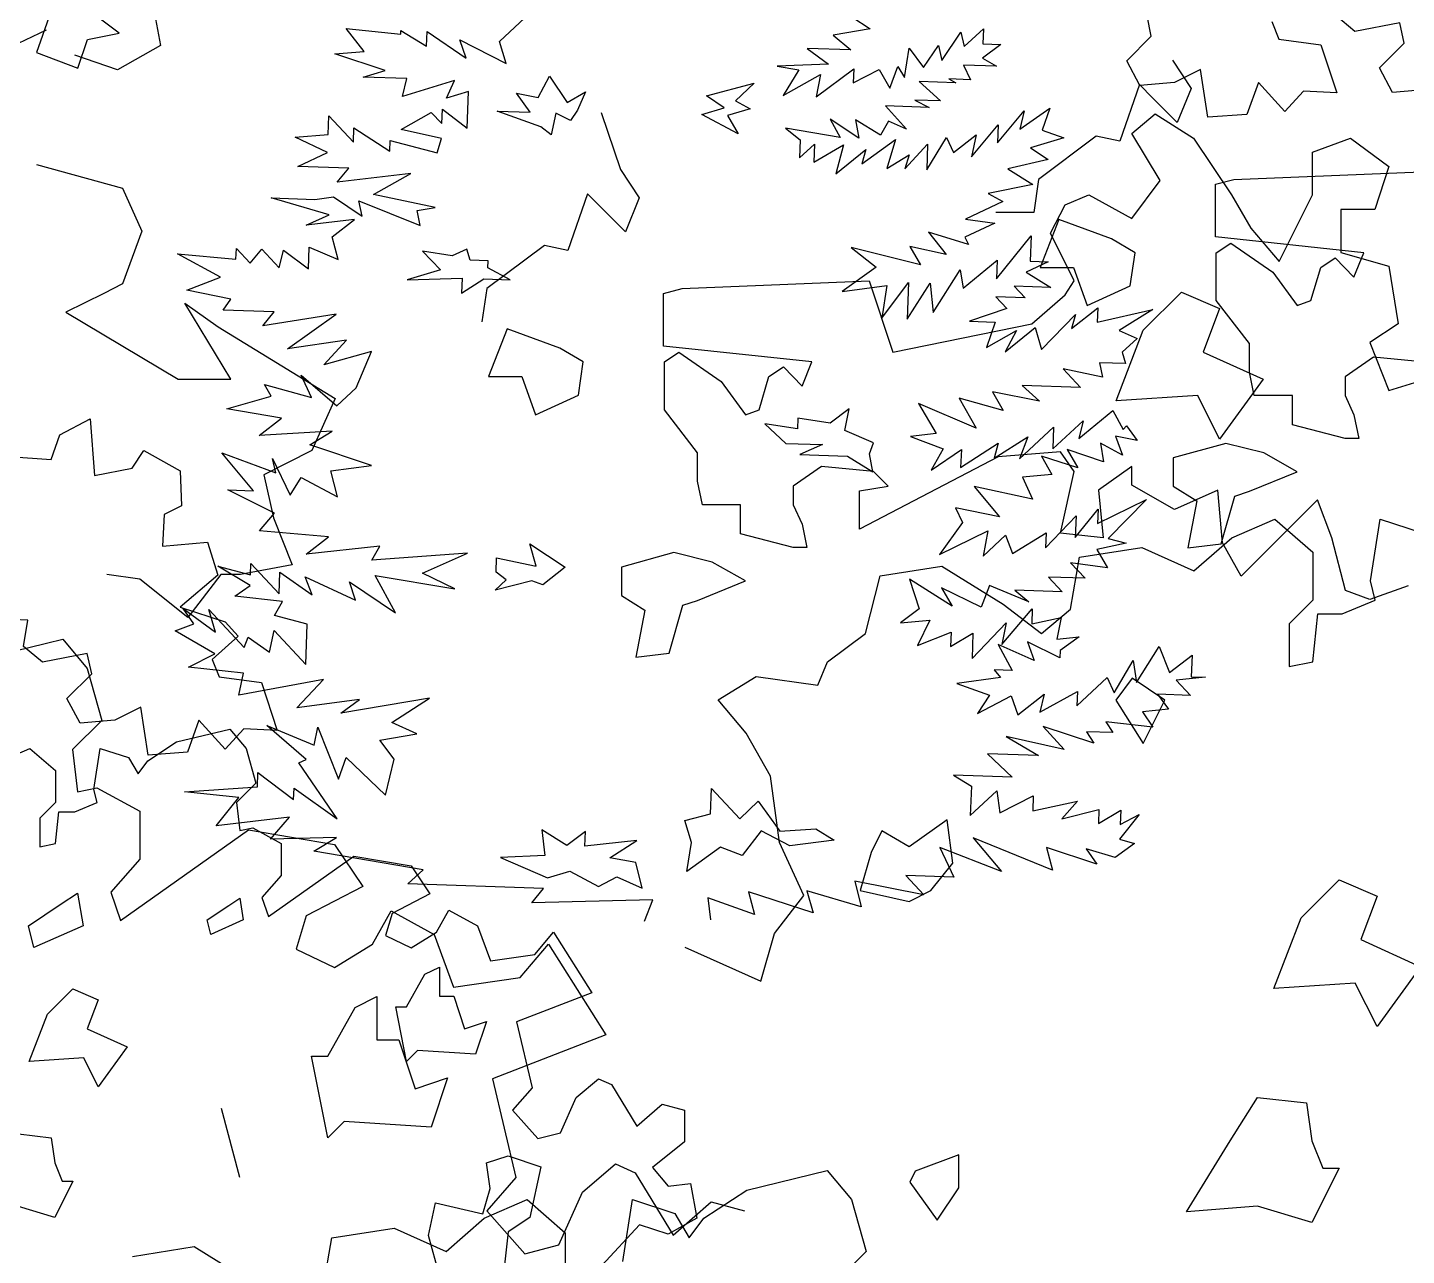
# Model space of a CAD drawing. Header units: inches. Extents: x -11 to 128, y 7 to 56.
# Drawn here: x 16.3405 to 16.7907, y 23.2056 to 23.6066 of the extents above; entities that cross this region are included whole.
import ezdxf

# ---------------------------------------------------------------- set-up
doc = ezdxf.new("R2010")
doc.units = ezdxf.units.IN
doc.header["$MEASUREMENT"] = 0
doc.layers.add('CAY', color=94, linetype='Continuous')
doc.layers.add('CAY-3', color=61, linetype='Continuous')
picture_1 = doc.add_image_def('image1.jpg', size_in_pixel=(1680, 1093))

# ---------------------------------------------------------------- blocks, each defined once
blk = doc.blocks.new('A$C76451831')
at = {"layer": 'CAY'}
for p, q in [((3573, 1752.2), (3604.2, 1765.7)), ((3604.2, 1765.7), (3631.9, 1741.6)), ((3673.8, 1720.9), (3680.9, 1765.7)), ((3680.9, 1765.7), (3711.5, 1755.7)), ((3545.3, 1728), (3573, 1752.2)), ((3455.6, 1700.3), (3462.1, 1738)), ((3462.1, 1738), (3507.5, 1745.1)), ((3507.5, 1745.1), (3545.3, 1728)), ((3631.9, 1741.6), (3631.9, 1706.7)), ((3317.1, 1724.4), (3361.9, 1731.5)), ((3361.9, 1731.5), (3406.7, 1703.8)), ((3306.5, 1682.6), (3317.1, 1724.4)), ((3677.3, 1706.7), (3673.8, 1720.9)), ((3631.9, 1706.7), (3614.8, 1689.6)), ((3653.2, 1696.7), (3677.3, 1706.7)), ((3406.7, 1703.8), (3434.4, 1682.6)), ((3434.4, 1682.6), (3455.6, 1700.3)), ((3631.9, 1661.9), (3635.5, 1696.7)), ((3635.5, 1696.7), (3653.2, 1696.7)), ((3614.8, 1689.6), (3614.8, 1658.4)), ((2664.3, 1664.1), (2722.6, 1678.3)), ((2722.6, 1678.3), (2740.3, 1657)), ((3278.8, 1661.9), (3306.5, 1682.6)), ((2740.3, 1657), (2750.9, 1619.3)), ((3271.7, 1644.8), (3278.8, 1661.9)), ((3614.8, 1658.4), (3631.9, 1661.9)), ((3199.2, 1634.2), (3226.9, 1651.3)), ((3226.9, 1651.3), (3271.7, 1644.8)), ((3219.8, 1610), (3199.2, 1634.2)), ((2750.9, 1619.3), (2729.7, 1598.1)), ((3237.5, 1578.7), (3219.8, 1610)), ((2729.7, 1598.1), (2733.2, 1567.4)), ((3244, 1530.4), (3237.5, 1578.7)), ((2733.2, 1567.4), (2747.4, 1570.3)), ((2747.4, 1570.3), (2778.6, 1553.2)), ((2778.6, 1553.2), (2778.6, 1518.4)), ((2764.5, 1473.6), (2857.6, 1539.7)), ((2857.6, 1539.7), (2920.1, 1529)), ((2920.1, 1529), (2940.8, 1498.4)), ((3261.7, 1492), (3244, 1530.4)), ((2778.6, 1518.4), (2757.4, 1494.2)), ((2940.8, 1498.4), (2899.5, 1477.1)), ((2757.4, 1494.2), (2764.5, 1473.6)), ((3240.4, 1464.3), (3261.7, 1492)), ((2899.5, 1477.1), (2892.4, 1452.9)), ((2947.9, 1456.5), (2961.4, 1480.7)), ((2961.4, 1480.7), (2992.7, 1463.6)), ((2920.1, 1439.4), (2947.9, 1456.5)), ((2992.7, 1463.6), (3006.8, 1425.2)), ((3055.2, 1432.3), (3075.8, 1456.5)), ((3075.8, 1456.5), (3117.7, 1390.4)), ((3230.4, 1429.5), (3240.4, 1464.3)), ((2892.4, 1452.9), (2920.1, 1439.4)), ((3175, 1454.3), (3230.4, 1429.5)), ((3006.8, 1425.2), (3055.2, 1432.3)), ((3117.7, 1390.4), (3035.1, 1358.6)), ((3035.1, 1358.6), (3052.2, 1286.6)), ((3052.2, 1286.6), (3031, 1262.4)), ((5037.8, 675), (5044.9, 637.2)), ((5291.5, 640.2), (5313.5, 660.7)), ((5547.7, 658), (5561, 649.3)), ((4917.8, 627.7), (4961.8, 648.6)), ((5179.9, 649.5), (5219.6, 645.4)), ((5192.9, 632.7), (5179.9, 649.5)), ((5219.6, 645.4), (5219.7, 648.1)), ((5219.7, 648.1), (5238.4, 636.6)), ((5238.4, 636.6), (5238.7, 647.4)), ((5238.7, 647.4), (5267.1, 627.9)), ((5561, 649.3), (5534.1, 644.8)), ((5534.1, 644.8), (5546.9, 634)), ((5613.2, 626.2), (5627.1, 647)), ((5627.1, 647), (5629.4, 636.5)), ((5629.4, 636.5), (5643.5, 649.2)), ((5643.5, 649.2), (5643.1, 638.3)), ((5044.9, 637.2), (5013.6, 619.5)), ((5171.6, 631.2), (5192.9, 632.7)), ((5262.5, 641.2), (5296.4, 624.1)), ((5267.1, 627.9), (5262.5, 641.2)), ((5296.4, 624.1), (5291.5, 640.2)), ((5515.2, 635.1), (5530.7, 623.7)), ((5546.9, 634), (5515.2, 635.1)), ((5586.1, 614), (5589.5, 635.2)), ((5589.5, 635.2), (5599.9, 621.2)), ((5599.9, 621.2), (5610.9, 637.2)), ((5610.9, 637.2), (5613.2, 626.2)), ((5656.2, 637.9), (5642.7, 627.9)), ((5643.1, 638.3), (5656.2, 637.9)), ((5013.6, 619.5), (4982.4, 630.1)), ((5208.3, 619), (5171.6, 631.2)), ((5530.7, 623.7), (5493.4, 622.2)), ((5493.4, 622.2), (5509.2, 619.4)), ((5575.4, 606.2), (5581.3, 621.9)), ((5581.3, 621.9), (5586.1, 614)), ((5629, 622.9), (5634, 612.3)), ((5652.9, 622.1), (5629, 622.9)), ((5642.7, 627.9), (5652.9, 622.1)), ((5192.3, 614.2), (5208.3, 619)), ((5224, 613.1), (5192.3, 614.2)), ((5220.8, 600), (5224, 613.1)), ((5509.2, 619.4), (5497.7, 600.8)), ((5497.7, 600.8), (5525, 616.1)), ((5521.7, 599.9), (5549.1, 620.3)), ((5525, 616.1), (5521.7, 599.9)), ((5549.1, 620.3), (5548.8, 609.9)), ((5548.8, 609.9), (5567.7, 619.6)), ((5567.7, 619.6), (5575.4, 606.2)), ((5618.2, 612.9), (5623.5, 610)), ((5634, 612.3), (5618.2, 612.9)), ((5258.8, 611.8), (5220.8, 600)), ((5252.9, 598.9), (5258.8, 611.8)), ((5268.9, 603.8), (5252.9, 598.9)), ((5268, 577.1), (5268.9, 603.8)), ((5596.8, 610.9), (5612.2, 596.8)), ((5623.5, 610), (5596.8, 610.9)), ((5603.9, 592.1), (5572.2, 593.2)), ((5572.2, 593.2), (5587.5, 576.3)), ((5612.2, 596.8), (5593.6, 597.4)), ((5593.6, 597.4), (5603.9, 592.1)), ((5166.8, 572.4), (5167.3, 586)), ((5167.3, 586), (5185.2, 566.8)), ((5219.9, 576), (5241.7, 588.4)), ((5241.7, 588.4), (5249.5, 580.4)), ((5249.5, 580.4), (5249.9, 590.8)), ((5249.9, 590.8), (5268, 577.1)), ((5552.8, 569.8), (5532, 583.7)), ((5532, 583.7), (5539.2, 570.3)), ((5568.7, 572), (5550.5, 583.1)), ((5550.5, 583.1), (5552.8, 569.8)), ((5574.5, 582.2), (5568.7, 572)), ((5587.5, 576.3), (5574.5, 582.2)), ((5653.7, 566.3), (5673.1, 589.7)), ((5669.9, 576.2), (5691.8, 591.7)), ((5673.1, 589.7), (5669.9, 576.2)), ((5691.8, 591.7), (5686.2, 575.6)), ((5142.7, 570.6), (5166.8, 572.4)), ((5185.2, 566.8), (5185.5, 577.2)), ((5185.5, 577.2), (5211.7, 560.4)), ((5249.2, 569.6), (5219.9, 576)), ((5499.6, 577.1), (5510.2, 568.6)), ((5539.2, 570.3), (5499.6, 577.1)), ((5621.8, 559.3), (5638.1, 572.3)), ((5634.8, 556.1), (5654.2, 579.4)), ((5638.1, 572.3), (5634.8, 556.1)), ((5654.2, 579.4), (5653.7, 566.3)), ((5686.2, 575.6), (5701.9, 570.1)), ((5166.3, 559.3), (5142.7, 570.6)), ((5211.7, 560.4), (5212, 568.1)), ((5212, 568.1), (5246.1, 559.2)), ((5246.1, 559.2), (5249.2, 569.6)), ((5510.2, 568.6), (5509.7, 555.5)), ((5509.7, 555.5), (5520.5, 565.5)), ((5520.5, 565.5), (5520, 552.4)), ((5520, 552.4), (5541.7, 564.8)), ((5541.7, 564.8), (5536, 543.7)), ((5554.9, 551.2), (5579.5, 568.9)), ((5579.5, 568.9), (5573.3, 547.8)), ((5586.4, 547.4), (5602.9, 565.4)), ((5602.3, 546.8), (5616.7, 570.3)), ((5602.9, 565.4), (5602.3, 546.8)), ((5616.7, 570.3), (5621.8, 559.3)), ((5701.9, 570.1), (5677.6, 562.8)), ((5677.6, 562.8), (5690.5, 554.2)), ((5144.7, 549.2), (5166.3, 559.3)), ((5536, 543.7), (5557.9, 561.5)), ((5557.9, 561.5), (5554.9, 551.2)), ((5573.3, 547.8), (5589.5, 557.7)), ((5589.5, 557.7), (5586.4, 547.4)), ((5690.5, 554.2), (5661.2, 547.5)), ((5181.8, 547.9), (5144.7, 549.2)), ((5173.3, 537.8), (5181.8, 547.9)), ((5227, 544), (5173.3, 537.8)), ((5199.7, 528.7), (5227, 544)), ((5661.2, 547.5), (5679.4, 536)), ((5679.4, 536), (5647, 529.4)), ((5683.6, 539.8), (5680.1, 515.6)), ((5125.3, 526.3), (5157, 525.2)), ((5167.5, 513.9), (5125.3, 526.3)), ((5157, 525.2), (5170.6, 527)), ((5170.6, 527), (5191.5, 513.1)), ((5189.1, 524.1), (5233.8, 506.2)), ((5191.5, 513.1), (5189.1, 524.1)), ((5244.7, 519.4), (5199.7, 528.7)), ((5657.7, 523.6), (5630.5, 510.9)), ((5647, 529.4), (5657.7, 523.6)), ((5150.9, 506.4), (5167.5, 513.9)), ((5231.5, 517.1), (5244.7, 519.4)), ((5233.8, 506.2), (5231.5, 517.1)), ((5680.1, 515.6), (5652.4, 515.6)), ((5185.9, 510.6), (5150.9, 506.4)), ((5169.6, 498), (5185.9, 510.6)), ((5651.7, 507.9), (5630, 497.8)), ((5630.5, 510.9), (5651.7, 507.9)), ((5174, 481.5), (5169.6, 498)), ((5632.6, 492.3), (5603.4, 501.4)), ((5603.4, 501.4), (5616.4, 485.1)), ((5630, 497.8), (5632.6, 492.3)), ((5653, 467.5), (5678.1, 498.8)), ((5678.1, 498.8), (5677.5, 480.3)), ((5057.3, 485.6), (5099.7, 481.8)), ((5088.4, 468.6), (5057.3, 485.6)), ((5099.7, 481.8), (5100, 489.5)), ((5100, 489.5), (5110.1, 478.8)), ((5110.1, 478.8), (5118.6, 488.9)), ((5118.6, 488.9), (5131.2, 475.3)), ((5131.2, 475.3), (5134.4, 488.3)), ((5134.4, 488.3), (5152.5, 474.6)), ((5152.5, 474.6), (5153.1, 490.4)), ((5153.1, 490.4), (5174, 481.5)), ((5597.6, 477.6), (5547.3, 490.2)), ((5547.3, 490.2), (5565.4, 476)), ((5589.9, 491), (5597.6, 477.6)), ((5616.4, 485.1), (5589.9, 491)), ((5565.4, 476), (5540.7, 458.3)), ((5606.8, 442.8), (5626.5, 473.9)), ((5626.5, 473.9), (5628.7, 460.7)), ((5628.7, 460.7), (5653.5, 481.1)), ((5653.5, 481.1), (5653, 467.5)), ((5690.6, 479.8), (5674.5, 472.2)), ((5674.5, 472.2), (5692.6, 461.1)), ((5677.5, 480.3), (5690.6, 479.8)), ((5064.1, 459.1), (5088.4, 468.6)), ((5540.7, 458.3), (5573.1, 462.6)), ((5569.5, 438.7), (5589, 464.8)), ((5573.1, 462.6), (5569.5, 438.7)), ((5589, 464.8), (5588.1, 438)), ((5588.1, 438), (5604.8, 464.2)), ((5604.8, 464.2), (5606.8, 442.8)), ((5665.9, 462.1), (5673.8, 453.6)), ((5692.6, 461.1), (5665.9, 462.1)), ((5096, 452.5), (5064.1, 459.1)), ((5090.3, 444.6), (5096, 452.5)), ((5652.5, 454.4), (5660.4, 445.9)), ((5673.8, 453.6), (5652.5, 454.4)), ((5062.5, 449.6), (5086.7, 432.5)), ((5127.4, 443.3), (5090.3, 444.6)), ((5119.3, 433.1), (5127.4, 443.3)), ((5172.7, 441.7), (5119.3, 433.1)), ((5137.3, 416.6), (5172.7, 441.7)), ((5660.4, 445.9), (5633.3, 436.5)), ((5685.6, 416.1), (5710.5, 441.5)), ((5707.5, 431.2), (5726.6, 446.4)), ((5710.5, 441.5), (5707.5, 431.2)), ((5726.6, 446.4), (5726.2, 435.9)), ((5726.2, 435.9), (5766.8, 445)), ((5766.8, 445), (5742.3, 429.9)), ((5633.3, 436.5), (5651.9, 435.8)), ((5651.9, 435.8), (5645.8, 417.4)), ((5659.3, 414.3), (5681.2, 432.1)), ((5681.2, 432.1), (5685.6, 416.1)), ((5180.2, 422.8), (5137.3, 416.6)), ((5163.7, 404.8), (5180.2, 422.8)), ((5645.8, 417.4), (5667.5, 429.8)), ((5667.5, 429.8), (5659.3, 414.3)), ((5742.3, 429.9), (5755.2, 424.1)), ((5755.2, 424.1), (5744.5, 414)), ((5198.4, 414.5), (5163.7, 404.8)), ((5187.1, 388.1), (5198.4, 414.5)), ((5744.5, 414), (5746.9, 405.8)), ((5701.4, 401.9), (5714.1, 388.3)), ((5730.2, 395.9), (5701.4, 401.9)), ((5746.9, 405.8), (5727.9, 406.4)), ((5727.9, 406.4), (5730.2, 395.9)), ((5154.7, 381.1), (5147.1, 397.2)), ((5147.1, 397.2), (5173, 375)), ((5093.2, 372.8), (5125.3, 382.1)), ((5120.6, 390.5), (5154.7, 381.1)), ((5125.3, 382.1), (5120.6, 390.5)), ((5173, 375), (5187.1, 388.1)), ((5650.1, 385.1), (5657.8, 371.7)), ((5684.3, 378.5), (5650.1, 385.1)), ((5714.1, 388.3), (5671.6, 389.8)), ((5671.6, 389.8), (5684.3, 378.5)), ((5132.9, 366), (5093.2, 372.8)), ((5171.9, 380.3), (5154.8, 342.6)), ((5596.3, 376.6), (5609.2, 354.8)), ((5638.3, 358.8), (5596.3, 376.6)), ((5625.9, 380.5), (5638.3, 358.8)), ((5657.8, 371.7), (5625.9, 380.5)), ((5712.8, 351.2), (5737.6, 371.6)), ((5737.6, 371.6), (5745.2, 357.8)), ((5116.6, 353.4), (5132.9, 366)), ((5694, 343.7), (5716, 364.2)), ((5716, 364.2), (5712.8, 351.2)), ((5169.7, 356.6), (5116.6, 353.4)), ((5153.5, 346.7), (5169.7, 356.6)), ((5609.2, 354.8), (5590.5, 352.7)), ((5590.5, 352.7), (5614.2, 343.7)), ((5651.2, 337), (5675.7, 352.5)), ((5669.7, 336.4), (5694.5, 359.5)), ((5675.7, 352.5), (5669.7, 336.4)), ((5694.5, 359.5), (5694, 343.7)), ((5755.4, 349.7), (5739.6, 353)), ((5739.6, 353), (5744.6, 339.2)), ((5745.2, 357.8), (5747.6, 360.4)), ((5747.6, 360.4), (5755.4, 349.7)), ((5154.8, 342.6), (5120.1, 324.9)), ((5198.3, 331.5), (5153.5, 346.7)), ((5614.2, 343.7), (5605.5, 328.2)), ((5605.5, 328.2), (5627.4, 343.3)), ((5626.9, 330.2), (5654.2, 347.8)), ((5627.4, 343.3), (5626.9, 330.2)), ((5654.2, 347.8), (5651.2, 337)), ((5730.8, 334.2), (5704.4, 343.3)), ((5704.4, 343.3), (5712.1, 329.9)), ((5744.6, 339.2), (5728.6, 347.9)), ((5728.6, 347.9), (5730.8, 334.2)), ((5112.4, 313.2), (5089.4, 340.8)), ((5089.4, 340.8), (5128.7, 326.2)), ((5126.4, 336.8), (5139.1, 310)), ((5128.7, 326.2), (5126.4, 336.8)), ((5168.7, 327.6), (5198.3, 331.5)), ((5712.1, 329.9), (5685.6, 338.5)), ((5685.6, 338.5), (5693.3, 325.1)), ((5120.1, 324.9), (5127.1, 293.6)), ((5139.1, 310), (5147.2, 322.9)), ((5147.2, 322.9), (5173.5, 308.8)), ((5173.5, 308.8), (5168.7, 327.6)), ((5693.3, 325.1), (5672, 323.1)), ((5672, 323.1), (5679.1, 307)), ((5093.9, 313.9), (5112.4, 313.2)), ((5127.7, 296.8), (5093.9, 313.9)), ((5636.8, 316.2), (5655.1, 294.3)), ((5679.1, 307), (5636.8, 316.2)), ((5726.5, 289.5), (5762, 306.9)), ((5762, 306.9), (5734.3, 278.4)), ((5116.8, 284), (5127.7, 296.8)), ((5127.1, 293.6), (5140.7, 259.4)), ((5623.2, 300.8), (5628.2, 290.2)), ((5655.1, 294.3), (5623.2, 300.8)), ((5688.7, 271.8), (5710.9, 295)), ((5710.3, 279.2), (5726.9, 299.9)), ((5710.9, 295), (5710.3, 279.2)), ((5726.9, 299.9), (5726.5, 289.5)), ((5167, 279.6), (5116.8, 284)), ((5628.2, 290.2), (5611.5, 266.8)), ((5611.5, 266.8), (5646.6, 284.1)), ((5646.6, 284.1), (5643.2, 265.7)), ((5643.2, 265.7), (5659.6, 281)), ((5659.6, 281), (5664.6, 267.6)), ((5664.6, 267.6), (5689.1, 282.7)), ((5689.1, 282.7), (5688.7, 271.8)), ((5150.7, 267), (5167, 279.6)), ((5204.4, 272.8), (5150.7, 267)), ((5198.6, 262.6), (5204.4, 272.8)), ((5747.3, 275.2), (5725.9, 270.5)), ((5734.3, 278.4), (5747.3, 275.2)), ((5268.1, 267.9), (5198.6, 262.6)), ((5235.4, 253.2), (5268.1, 267.9)), ((5725.9, 270.5), (5733.6, 257.1)), ((5029.8, 248.8), (5005.7, 252.3)), ((5088.8, 252.3), (5064.6, 221)), ((5110, 244.4), (5086.5, 258.4)), ((5086.5, 258.4), (5110.3, 252.1)), ((5103, 252.3), (5088.8, 252.3)), ((5140.7, 259.4), (5103, 252.3)), ((5110.3, 252.1), (5110.6, 260.2)), ((5110.6, 260.2), (5131.1, 238.2)), ((5131.1, 238.2), (5131.7, 254.1)), ((5131.7, 254.1), (5155.1, 237.4)), ((5200.9, 251.6), (5259, 241.9)), ((5215.8, 224.4), (5200.9, 251.6)), ((5259, 241.9), (5235.4, 253.2)), ((5733.6, 257.1), (5706.9, 260.7)), ((5706.9, 260.7), (5717.4, 249.5)), ((5064.6, 221), (5029.8, 248.8)), ((5098.9, 236.6), (5110, 244.4)), ((5155.1, 237.4), (5150.1, 250.7)), ((5150.1, 250.7), (5186.7, 233.6)), ((5186.7, 233.6), (5182.2, 246.9)), ((5182.2, 246.9), (5215.8, 224.4)), ((5620.7, 229.3), (5589.6, 249)), ((5589.6, 249), (5596.6, 227.4)), ((5641.9, 228.5), (5613, 242.7)), ((5613, 242.7), (5620.7, 229.3)), ((5647.9, 244.2), (5641.9, 228.5)), ((5676.5, 232.3), (5647.9, 244.2)), ((5700.8, 239.6), (5666.4, 240.8)), ((5666.4, 240.8), (5676.5, 232.3)), ((5717.4, 249.5), (5690.7, 250.4)), ((5690.7, 250.4), (5700.8, 239.6)), ((5133.6, 232.7), (5098.9, 236.6)), ((5127.8, 222.5), (5133.6, 232.7)), ((5069.2, 216.4), (5061.4, 227.5)), ((5061.4, 227.5), (5084.8, 210.4)), ((5080, 226.9), (5105.7, 199.2)), ((5084.8, 210.4), (5080, 226.9)), ((5151.6, 216.2), (5127.8, 222.5)), ((5596.6, 227.4), (5583.1, 217)), ((5656.8, 201.3), (5679, 227.2)), ((5679, 227.2), (5678.7, 216.4)), ((5678.7, 216.4), (5700.1, 221.1)), ((5700.1, 221.1), (5696.9, 205.3)), ((5055.4, 211.4), (5069.2, 216.4)), ((5084.3, 194.5), (5055.4, 211.4)), ((5124.2, 195.8), (5127.5, 211.6)), ((5127.5, 211.6), (5150.6, 186.8)), ((5150.6, 186.8), (5151.6, 216.2)), ((5583.1, 217), (5604.4, 219)), ((5604.4, 219), (5595.6, 200.7)), ((5635.2, 191.1), (5660.1, 217)), ((5660.1, 217), (5656.8, 201.3)), ((5105.7, 199.2), (5108.7, 206.8)), ((5108.7, 206.8), (5124.2, 195.8)), ((5595.6, 200.7), (5620, 210.3)), ((5620, 210.3), (5619.6, 199.9)), ((5619.6, 199.9), (5635.8, 209.7)), ((5635.8, 209.7), (5635.2, 191.1)), ((5654.1, 201.4), (5664.3, 182.4)), ((5680.4, 189.6), (5654.1, 201.4)), ((5699.1, 191.6), (5675.5, 203.3)), ((5675.5, 203.3), (5680.4, 189.6)), ((5696.9, 205.3), (5713.2, 207)), ((5713.2, 207), (5699.3, 197.1)), ((5065.3, 184.8), (5084.3, 194.5)), ((5699.3, 197.1), (5699.1, 191.6)), ((5754.7, 173.8), (5771.4, 200)), ((5771.4, 200), (5778.9, 181.1)), ((5778.9, 181.1), (5795.2, 193.7)), ((5795.2, 193.7), (5794.7, 177.9)), ((5105.1, 180.6), (5065.3, 184.8)), ((5101.8, 164.4), (5105.1, 180.6)), ((5651.2, 182.9), (5656, 177.3)), ((5664.3, 182.4), (5651.2, 182.9)), ((5738.5, 166.2), (5752.5, 189.8)), ((5752.5, 189.8), (5754.7, 173.8)), ((5163.4, 175.9), (5101.8, 164.4)), ((5144.1, 155.3), (5163.4, 175.9)), ((5656, 177.3), (5624.1, 172.9)), ((5624.1, 172.9), (5647.8, 164.4)), ((5711.5, 156.8), (5733.5, 177.3)), ((5733.5, 177.3), (5738.5, 166.2)), ((5805.1, 177.5), (5783.7, 175.5)), ((5783.7, 175.5), (5794.2, 164.3)), ((5794.7, 177.9), (5805.1, 177.5)), ((5189.6, 161.4), (5144.1, 155.3)), ((5240.4, 162.3), (5176.1, 151.4)), ((5176.1, 151.4), (5189.6, 161.4)), ((5213, 144.7), (5240.4, 162.3)), ((5647.8, 164.4), (5639.2, 151.1)), ((5639.2, 151.1), (5663.7, 163.9)), ((5663.7, 163.9), (5668.6, 150.1)), ((5668.6, 150.1), (5687.7, 165.3)), ((5684.6, 152.2), (5711.8, 167.2)), ((5687.7, 165.3), (5684.6, 152.2)), ((5711.8, 167.2), (5711.5, 156.8)), ((5794.2, 164.3), (5770.2, 165.1)), ((5770.2, 165.1), (5778, 154.4)), ((5778, 154.4), (5759.3, 152.4)), ((5759.3, 152.4), (5766.7, 141.2)), ((5150.9, 117.8), (5122.3, 142.4)), ((5122.3, 142.4), (5156.7, 128.1)), ((5156.7, 128.1), (5159.4, 141.1)), ((5159.4, 141.1), (5174.4, 103.4)), ((5231.3, 136.3), (5213, 144.7)), ((5723.7, 129.6), (5686.9, 141.7)), ((5686.9, 141.7), (5702.2, 124.9)), ((5766.7, 141.2), (5732.4, 145.1)), ((5732.4, 145.1), (5737.5, 137.3)), ((5204.4, 131.8), (5231.3, 136.3)), ((5214.8, 117.9), (5204.4, 131.8)), ((5702.2, 124.9), (5659.9, 134.5)), ((5659.9, 134.5), (5683.5, 120.6)), ((5737.5, 137.3), (5718.5, 137.9)), ((5718.5, 137.9), (5723.7, 129.6)), ((5646.4, 121.9), (5664.3, 104.9)), ((5683.5, 120.6), (5646.4, 121.9)), ((5145.4, 115.3), (5150.9, 117.8)), ((5173.4, 74.4), (5145.4, 115.3)), ((5174.4, 103.4), (5180, 119.1)), ((5180, 119.1), (5208.5, 91.8)), ((5208.5, 91.8), (5214.8, 117.9)), ((5115.3, 97.8), (5115.7, 108.2)), ((5115.7, 108.2), (5141.7, 88.7)), ((5621.8, 106.4), (5634.7, 98.2)), ((5664.3, 104.9), (5621.8, 106.4)), ((5062.2, 94.2), (5115.3, 97.8)), ((5101.9, 90.1), (5062.2, 94.2)), ((5141.7, 88.7), (5142, 96.8)), ((5142, 96.8), (5173.4, 74.4)), ((5634.7, 98.2), (5633.9, 77)), ((5633.9, 77), (5653.1, 94.9)), ((5653.1, 94.9), (5655.3, 78.9)), ((5655.3, 78.9), (5679.7, 91.2)), ((5679.7, 91.2), (5679.3, 80.4)), ((5085.3, 69.4), (5101.9, 90.1)), ((5679.3, 80.4), (5711.8, 87.4)), ((5711.8, 87.4), (5700.4, 74.6)), ((5700.4, 74.6), (5727.4, 81.4)), ((5727.4, 81.4), (5727.1, 71)), ((5727.1, 71), (5743.3, 80.8)), ((5743.3, 80.8), (5742.9, 70.4)), ((5138.6, 75.7), (5085.3, 69.4)), ((5124.9, 59.8), (5138.6, 75.7)), ((5756.7, 77.6), (5742.5, 59.6)), ((5742.9, 70.4), (5756.7, 77.6)), ((5172.9, 60.9), (5124.9, 59.8)), ((5156.3, 51), (5172.9, 60.9)), ((5693.7, 37.2), (5636.1, 60.6)), ((5636.1, 60.6), (5656.5, 36.3)), ((5236, 37.4), (5156.3, 51)), ((5656.5, 36.3), (5611.8, 53.7)), ((5611.8, 53.7), (5621.9, 32)), ((5726, 41.5), (5689.3, 53.7)), ((5689.3, 53.7), (5693.7, 37.2)), ((5739.3, 46.5), (5718.3, 52.7)), ((5718.3, 52.7), (5726, 41.5)), ((5753.3, 56.5), (5739.3, 46.5)), ((5742.5, 59.6), (5753.3, 56.5)), ((5224.8, 27.3), (5236, 37.4)), ((5621.9, 32), (5587.1, 33.3)), ((5587.1, 33.3), (5600.2, 19.2)), ((5323.5, 23.9), (5224.8, 27.3)), ((5314.9, 13.3), (5323.5, 23.9)), ((5472.5, 21.4), (5476.9, 4.9)), ((5519.5, 6.1), (5472.5, 21.4)), ((5515.1, 22.2), (5519.5, 6.1)), ((5554.6, 10.4), (5515.1, 22.2)), ((5600.2, 19.2), (5549.8, 29.1)), ((5549.8, 29.1), (5554.6, 10.4)), ((5402.9, 15.7), (5314.9, 13.3)), ((5396.9, 0), (5402.9, 15.7)), ((5476.9, 4.9), (5442.9, 17)), ((5442.9, 17), (5445, 1))]:
    blk.add_line(p, q, dxfattribs=at)
for points in [[(3524.3, 1634.1), (3500.5, 1649.9), (3488.6, 1634.1), (3508.4, 1602.4)], [(3369.9, 1515.3), (3365.9, 1547), (3338.2, 1527.2), (3318.4, 1539), (3310.5, 1523.2), (3302.6, 1495.5), (3338.2, 1487.6), (3354, 1495.5)], [(3623.3, 1475.7), (3651, 1503.4), (3678.7, 1491.5), (3666.8, 1459.8), (3710.3, 1440), (3678.7, 1396.5), (3662.8, 1428.1), (3603.5, 1424.2)], [(2721.4, 1485.8), (2733.3, 1493.7), (2737.3, 1469.9), (2701.6, 1454.1), (2697.7, 1469.9)], [(2935.2, 1410.5), (2951, 1418.5), (2951, 1386.8), (2966.9, 1386.8), (2978.8, 1351.1), (3002.5, 1359.1), (2990.6, 1323.4), (2927.3, 1327.4), (2915.4, 1315.5), (2903.5, 1374.9), (2915.4, 1374.9)], [(3571.8, 1313.3), (3591.6, 1345), (3627.2, 1341), (3631.2, 1313.3), (3639.1, 1293.5), (3651, 1293.5), (3631.2, 1253.9), (3591.6, 1265.8), (3540.1, 1261.8)], [(3342.6, 1291.2), (3338.7, 1283.3), (3358.5, 1255.6), (3374.3, 1279.3), (3374.3, 1303.1)], [(4975.5, 671.4), (4963.7, 657.6), (4954.7, 632), (4984.6, 620.6), (4991.7, 641.5), (5014.8, 646.2), (4996.4, 660)], [(5321.5, 577.9), (5289.7, 589.5), (5313.7, 588.6), (5303.8, 602.6), (5319.5, 599.3), (5327.8, 614.9), (5340.7, 595.8), (5354.1, 603.5), (5348.2, 590.1), (5343, 582.6), (5332.3, 588), (5329, 572.2)], [(5441.9, 600.5), (5476.7, 609.7), (5463.1, 597), (5473.8, 591.2), (5457.3, 586.3), (5465, 572.9), (5438.7, 587), (5454.8, 591.9)], [(5270.1, 480.9), (5267.7, 489.1), (5257.1, 484.1), (5235.4, 487.5), (5248.5, 473.9), (5224.3, 466.6), (5264.2, 467.9), (5263.8, 457.1), (5280, 467.4), (5299.1, 466.7), (5283, 475.4), (5283.2, 480.4)], [(5560.6, 340.2), (5563.6, 348.2), (5542.6, 357.1), (5545.9, 372.9), (5532, 362.5), (5508.5, 366), (5508.2, 358.3), (5484.4, 361.9), (5499.7, 347.7), (5526.4, 346.8), (5509.9, 339.7), (5544.7, 338.5), (5562.9, 327)], [(5288.9, 254), (5289.3, 264.4), (5318.1, 258.4), (5313.6, 274.5), (5339.3, 257.7), (5323, 244.7), (5315, 247.7), (5288.4, 240.9), (5296.4, 248.3)], [(5431.1, 57.3), (5426.2, 73.3), (5445, 78.1), (5445.6, 96.7), (5466.2, 74.6), (5479.7, 87.3), (5495.3, 65.5), (5521.6, 67.3), (5535, 59.1), (5502.6, 54.8), (5481.7, 65.9), (5467.9, 47.8), (5452.3, 53.8), (5427.7, 36.1)], [(5395.1, 24.1), (5390.7, 42.8), (5371.8, 46.2), (5391.3, 58.7), (5353.5, 54.6), (5353.9, 65.4), (5340.4, 55), (5322.2, 66.5), (5324.3, 47.9), (5292.1, 46.3), (5326.4, 31.5), (5342.5, 36.4), (5363.4, 25.2), (5376.8, 32.4)]]:
    blk.add_lwpolyline(points, close=True, dxfattribs=at)
at = {"layer": 'CAY-3'}
for p, q in [((3100.6, 1276), (3124.7, 1296.6)), ((3124.7, 1296.6), (3138.9, 1290.1)), ((3138.9, 1290.1), (3166.6, 1244.7)), ((3220.2, 1277.6), (3278.5, 1291.8)), ((3278.5, 1291.8), (3296.2, 1270.6)), ((3083.5, 1237.6), (3100.6, 1276)), ((3188.9, 1257), (3220.2, 1277.6)), ((3029.1, 1257), (3060.4, 1270.6)), ((3060.4, 1270.6), (3088.1, 1246.4)), ((3130, 1225.7), (3137, 1270.6)), ((3137, 1270.6), (3167.7, 1260.5)), ((3166.6, 1244.7), (3194.3, 1268.9)), ((3194.3, 1268.9), (3218.5, 1262.4)), ((3296.2, 1270.6), (3306.9, 1232.8)), ((3001.4, 1232.8), (3029.1, 1257)), ((3031, 1262.4), (3058.7, 1231.2)), ((3167.7, 1260.5), (3178.3, 1242.8)), ((3178.3, 1242.8), (3188.9, 1257)), ((2918.3, 1242.8), (2963.7, 1249.9)), ((2963.7, 1249.9), (3001.4, 1232.8)), ((3088.1, 1246.4), (3088.1, 1211.6)), ((2773.2, 1229.3), (2818.1, 1236.4)), ((2818.1, 1236.4), (2862.9, 1208.6)), ((2911.8, 1205.1), (2918.3, 1242.8)), ((3058.7, 1231.2), (3083.5, 1237.6)), ((3306.9, 1232.8), (3285.6, 1211.6)), ((6577.4, 899), (6564.2, 949.2)), ((5780.9, 626.5), (5794.5, 605.9)), ((5756.9, 608.7), (5742.6, 567.5)), ((5766.8, 598.8), (5756.9, 608.7)), ((5794.5, 605.9), (5784.5, 581.1)), ((5784.5, 581.1), (5766.8, 598.8)), ((5725.5, 571.1), (5683.6, 539.8)), ((5742.6, 567.5), (5725.5, 571.1)), ((4954.6, 550.5), (5017.1, 533.4)), ((5825.7, 539.8), (5961.9, 545.3)), ((5017.1, 533.4), (5031.3, 502.1)), ((5812.2, 536.3), (5825.7, 539.8)), ((5812.2, 497.9), (5812.2, 536.3)), ((86.7, 510.8), (100.8, 469.5)), ((472.7, 495.7), (489.8, 509.9)), ((489.8, 509.9), (517.5, 492.2)), ((5031.3, 502.1), (5017.1, 463.8)), ((493.3, 461.5), (472.7, 495.7)), ((517.5, 492.2), (545.2, 450.9)), ((604.1, 482.1), (631.9, 492.2)), ((631.9, 492.2), (659.6, 471.5)), ((5920.1, 486.4), (5812.2, 497.9)), ((5812.8, 486.4), (5823.4, 493.4)), ((5823.4, 493.4), (5854, 472.2)), ((604.1, 450.9), (604.1, 482.1)), ((5812.8, 451.6), (5812.8, 486.4)), ((5888.8, 475.7), (5899.4, 482.8)), ((5899.4, 482.8), (5913, 468.7)), ((5913, 468.7), (5920.1, 486.4)), ((659.6, 471.5), (649.5, 440.3)), ((5854, 472.2), (5871.7, 448)), ((5881.7, 451.6), (5888.8, 475.7)), ((100.8, 469.5), (114.4, 448.9)), ((472.7, 433.8), (493.3, 461.5)), ((5017.1, 463.8), (5003.6, 456.7)), ((76.8, 451.7), (62.5, 410.5)), ((86.7, 441.8), (76.8, 451.7)), ((5003.6, 456.7), (4975.9, 443.1)), ((5836.9, 420.3), (5812.8, 451.6)), ((5871.7, 448), (5881.7, 451.6)), ((104.4, 424.1), (86.7, 441.8)), ((114.4, 448.9), (104.4, 424.1)), ((413.7, 423.2), (424.3, 443.8)), ((424.3, 443.8), (441.4, 450.9)), ((441.4, 450.9), (472.7, 433.8)), ((545.2, 450.9), (559.3, 426.7)), ((580, 402.5), (604.1, 450.9)), ((4975.9, 443.1), (5057.6, 394.5)), ((5095.9, 394.5), (5062.5, 449.6)), ((624.8, 440.3), (624.8, 409)), ((649.5, 440.3), (624.8, 440.3)), ((5086.7, 432.5), (5171.9, 380.3)), ((430.8, 388.4), (413.7, 423.2)), ((559.3, 426.7), (580, 402.5)), ((45.4, 414.1), (3.5, 382.8)), ((62.5, 410.5), (45.4, 414.1)), ((5836.9, 399.6), (5836.9, 420.3)), ((624.8, 409), (659.6, 399)), ((5927.1, 410.3), (5906.5, 396.1)), ((5964.9, 406.7), (5927.1, 410.3)), ((659.6, 399), (666.6, 357.1)), ((5057.6, 394.5), (5095.9, 394.5)), ((5840.5, 382.5), (5836.9, 399.6)), ((5906.5, 396.1), (5906.5, 382.5)), ((3.5, 382.8), (0, 358.6)), ((132.1, 379.3), (145.6, 382.8)), ((145.6, 382.8), (281.8, 388.3)), ((281.8, 388.3), (298.9, 336.4)), ((424.3, 378.3), (430.8, 388.4)), ((5868.2, 382.5), (5840.5, 382.5)), ((5868.2, 361.3), (5868.2, 382.5)), ((5906.5, 382.5), (5913, 368.4)), ((132.1, 340.9), (132.1, 379.3)), ((400.1, 357.1), (424.3, 378.3)), ((5906.5, 351.3), (5868.2, 361.3)), ((5913, 368.4), (5916.5, 351.3)), ((298.9, 336.4), (400.1, 357.1)), ((666.6, 357.1), (646, 343.5)), ((5916.5, 351.3), (5906.5, 351.3)), ((646, 343.5), (659.6, 308.7)), ((240, 329.4), (132.1, 340.9)), ((132.7, 329.4), (143.3, 336.4)), ((143.3, 336.4), (173.9, 315.2)), ((132.7, 294.5), (132.7, 329.4)), ((208.7, 318.7), (219.3, 325.8)), ((219.3, 325.8), (232.9, 311.7)), ((232.9, 311.7), (240, 329.4)), ((173.9, 315.2), (191.6, 291)), ((201.6, 294.5), (208.7, 318.7)), ((659.6, 308.7), (694.4, 319.3)), ((156.8, 263.3), (132.7, 294.5)), ((191.6, 291), (201.6, 294.5)), ((156.8, 242.6), (156.8, 263.3)), ((420.8, 263.9), (375.4, 260.4)), ((430.8, 249.7), (420.8, 263.9)), ((247, 253.3), (226.4, 239.1)), ((284.8, 249.7), (247, 253.3)), ((375.4, 260.4), (274.7, 207.8)), ((472.7, 253.3), (448.5, 236.2)), ((472.7, 239.7), (472.7, 253.3)), ((160.4, 225.5), (156.8, 242.6)), ((295.4, 239.1), (284.8, 249.7)), ((420.8, 204.9), (430.8, 249.7)), ((226.4, 239.1), (226.4, 225.5)), ((274.7, 235.6), (295.4, 239.1)), ((274.7, 207.8), (274.7, 235.6)), ((448.5, 236.2), (452, 201.4)), ((503.9, 222), (472.7, 239.7)), ((535.2, 236.2), (503.9, 222)), ((538.7, 197.8), (535.2, 236.2)), ((188.1, 225.5), (160.4, 225.5)), ((188.1, 204.3), (188.1, 225.5)), ((226.4, 225.5), (232.9, 211.4)), ((607.7, 229.1), (583.5, 204.9)), ((618.3, 201.4), (607.7, 229.1)), ((232.9, 211.4), (236.4, 194.3)), ((226.4, 194.3), (188.1, 204.3)), ((452, 201.4), (420.8, 204.9)), ((583.5, 204.9), (552.3, 173.6)), ((628.3, 163), (618.3, 201.4)), ((236.4, 194.3), (226.4, 194.3)), ((552.3, 173.6), (538.7, 197.8)), ((646, 156.5), (628.3, 163)), ((673.7, 166.6), (646, 156.5))]:
    blk.add_line(p, q, dxfattribs=at)
for points in [[(6404, 1202.1), (6424.8, 1211.2), (6443.3, 1195.1), (6443.3, 1171.9), (6431.9, 1160.5), (6431.9, 1139.6), (6443.3, 1142), (6445.7, 1165.2), (6457.5, 1165.2), (6473.6, 1171.9), (6471.2, 1181.3), (6475.9, 1211.2), (6496.4, 1204.5), (6503.5, 1192.7), (6510.5, 1202.1), (6531.4, 1215.9), (6570.3, 1225.3), (6582.1, 1211.2), (6589.1, 1186), (6575, 1171.9), (6577.4, 1151.4), (6586.8, 1153.4), (6607.6, 1142), (6607.6, 1118.8), (6593.5, 1102.7), (6598.2, 1088.9), (6660.3, 1132.9), (6702, 1125.9), (6715.7, 1105.4), (6688.2, 1091.2), (6683.5, 1075.1), (6702, 1066.1), (6720.4, 1077.5), (6729.5, 1093.6), (6750.3, 1082.2), (6759.7, 1056.6), (6792, 1061.4), (6805.7, 1077.5), (6833.6, 1033.4), (6778.6, 1012.2), (6790, 964.2), (6775.9, 948.1), (6794.3, 927.3), (6810.8, 931.6), (6822.2, 957.2), (6838.4, 970.9), (6847.8, 966.6), (6866.3, 936.3), (6884.7, 952.4), (6900.9, 948.1), (6900.9, 924.9), (6877.7, 906.4), (6889.1, 892.7), (6905.2, 894.6), (6909.9, 869.5), (6889.1, 857.7), (6868.2, 864.7), (6840.7, 834.9)], [(5966.4, 605.1), (5941.1, 603), (5931.6, 621), (5949.5, 638.9), (5946.3, 653.7), (5913.6, 647.3), (5899.9, 658.9), (5903.1, 677.9), (5881, 679), (5863, 702.2), (5825.1, 694.8), (5826.1, 720.1), (5812.4, 733.8), (5790.2, 731.7), (5792.4, 712.7), (5750.2, 714.8), (5741.7, 686.3), (5719.6, 668.4)], [(574.5, 577), (579.7, 564.3), (610.3, 560.1), (621.9, 525.3), (597.7, 526.3), (584, 511.6), (565, 532.7), (556.5, 509.5), (528.1, 507.4), (522.8, 542.2), (503.8, 532.7), (478.5, 530.6), (469, 548.5), (486.9, 566.4), (483.8, 581.2)], [(4934.6, 338.2), (4965.2, 336), (4971.6, 354), (4993.7, 365.6), (4996.9, 324.4), (5024.3, 329.7), (5032.7, 342.4), (5059.1, 327.6), (5060.2, 302.3), (5047.5, 296), (5046.4, 272.8), (5079.1, 275.9), (5086.5, 251.7), (5059.1, 228.5), (5091.8, 217.9), (5101.3, 207.4), (5082.3, 190.5), (5087.6, 177.8), (5118.2, 173.6), (5129.8, 138.8), (5105.5, 139.9), (5091.8, 125.1), (5072.8, 146.2), (5064.4, 123), (5035.9, 120.9), (5030.6, 155.7), (5011.6, 146.2), (4986.3, 144.1), (4976.8, 162), (4994.8, 179.9), (4991.6, 194.7), (4958.9, 188.4), (4945.2, 200), (4948.4, 219), (4926.2, 220)]]:
    blk.add_lwpolyline(points, dxfattribs=at)
for points in [[(6569.5, 1097), (6577.4, 1102.3), (6580, 1086.5), (6556.3, 1075.9), (6553.6, 1086.5)], [(6712, 1046.9), (6722.6, 1052.1), (6722.6, 1031), (6733.1, 1031), (6741, 1007.2), (6756.9, 1012.5), (6748.9, 988.8), (6706.7, 991.4), (6698.8, 983.5), (6690.9, 1023.1), (6698.8, 1023.1)], [(6437.5, 1017.8), (6456, 1036.3), (6474.5, 1028.4), (6466.5, 1007.2), (6495.6, 994), (6474.5, 965), (6463.9, 986.1), (6424.3, 983.5)], [(6403.2, 909.6), (6416.4, 930.7), (6440.2, 928), (6442.8, 909.6), (6448.1, 896.4), (6456, 896.4), (6442.8, 870), (6416.4, 877.9), (6382.1, 875.2)], [(6714.6, 856.8), (6719.9, 880.5), (6754.2, 872.6), (6759.5, 891.1), (6756.9, 909.6), (6772.7, 914.8), (6796.5, 906.9), (6788.5, 870), (6772.7, 859.4), (6770.1, 835.6), (6756.9, 827.7), (6722.6, 827.7)], [(5736.7, 496.4), (5698.4, 510.5), (5684.8, 475.7), (5709, 475.7), (5719, 448), (5750.3, 462.2), (5753.8, 486.4)], [(481.1, 352.5), (508.8, 380.2), (536.5, 368.3), (524.6, 336.6), (568.2, 316.8), (536.5, 273.3), (520.7, 305), (461.3, 301)], [(56.6, 339.4), (18.3, 353.5), (4.7, 318.7), (28.9, 318.7), (38.9, 291), (70.2, 305.2), (73.7, 329.4)], [(5847.5, 340.7), (5819.8, 347.7), (5781.5, 337.1), (5781.5, 316.5), (5798.6, 305.9), (5792.1, 271.6), (5816.3, 274.6), (5826.3, 309.4), (5836.9, 312.9), (5871.7, 327.1)], [(167.4, 183.7), (139.7, 190.7), (101.4, 180.1), (101.4, 159.5), (118.5, 148.9), (112, 114.6), (136.2, 117.6), (146.2, 152.4), (156.8, 155.9), (191.6, 170.1)]]:
    blk.add_lwpolyline(points, close=True, dxfattribs=at)

msp = doc.modelspace()

# ---------------------------------------------------------------- block references
at = {"layer": 'CAY', "xscale": 0.0004489089019145984, "yscale": 0.0004489089019145984, "zscale": 0.0004489089019145984}
for p in [(16.48885, 23.34953), (14.11921, 23.31472), (13.45711, 22.82744), (15.12979, 22.65341)]:
    msp.add_blockref('A$C76451831', p, dxfattribs=at)

# ---------------------------------------------------------------- pictures from other files: only their frames are drawn
image = msp.add_image(picture_1, insert=(12.49661, 7.37723), size_in_units=(74.4025, 48.40591))
image.dxf.flags = 6

doc.saveas('drawing.dxf')
